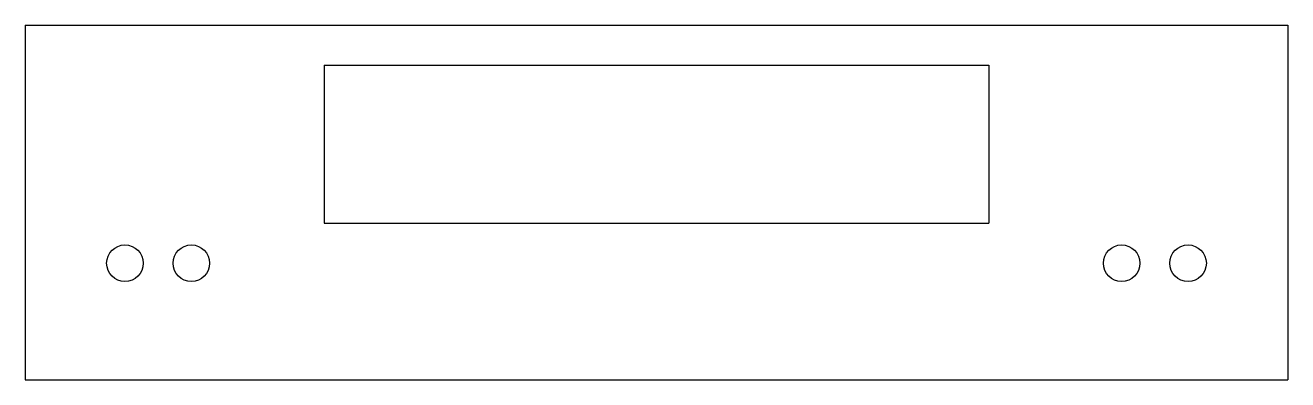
# Model space of a CAD drawing. Header units: millimetres. Extents: x -380 to 0, y 0 to 106.
import ezdxf

# ---------------------------------------------------------------- set-up
doc = ezdxf.new("R2010")
doc.units = ezdxf.units.MM
doc.layers.add('flat', color=7, linetype='CONTINUOUS')

msp = doc.modelspace()

# ---------------------------------------------------------------- linework, layer by layer
at = {"layer": 'flat'}
for p, q in [((-380, 106.5), (0, 106.5)), ((-380, 106.5), (-380, 0)), ((0, 106.5), (0, 0)), ((-290, 94.5), (-90, 94.5)), ((-290, 94.5), (-290, 47)), ((-90, 94.5), (-90, 47)), ((-290, 47), (-90, 47)), ((-380, 0), (0, 0))]:
    msp.add_line(p, q, dxfattribs=at)
for centre in [(-350, 35), (-330, 35), (-50, 35), (-30, 35)]:
    msp.add_circle(centre, 5.5, dxfattribs=at)

doc.saveas('drawing.dxf')
